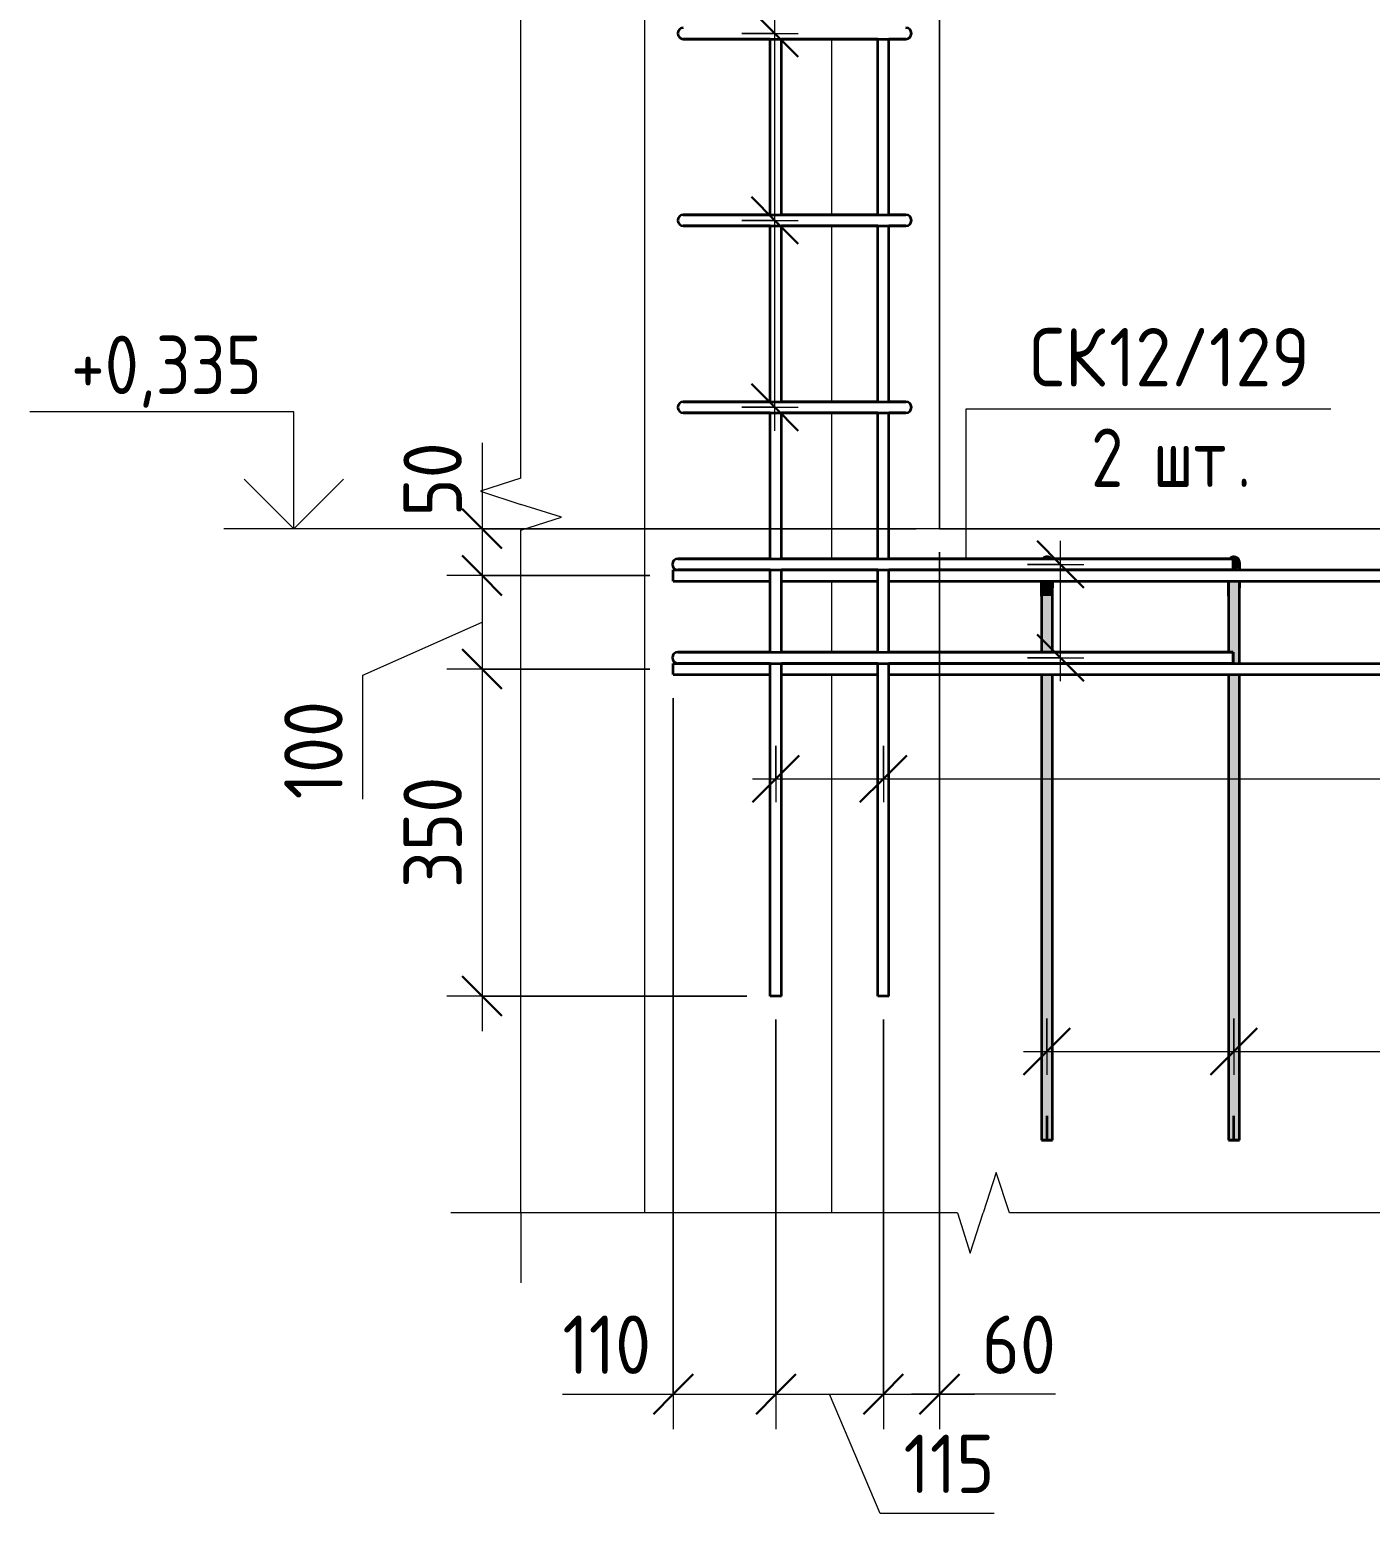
# Model space of a CAD drawing. Header units: millimetres. Extents: x -39853 to 12393, y -4903 to 80275.
# Drawn here: x 5682 to 7116, y -718 to 869 of the extents above; entities that cross this region are included whole.
import ezdxf

# ---------------------------------------------------------------- set-up
doc = ezdxf.new("R2010")
doc.units = ezdxf.units.MM
for name, color, linetype, lineweight in [('AA_Dim', 7, 'Continuous', 9), ('AA_Dim-25', 7, 'Continuous', 9), ('AA_Oformlenie', 7, 'Continuous', 9), ('AA_Vinoska', 7, 'Continuous', 9), ('AA_Visotnaya otmetka', 7, 'Continuous', 9), ('AF_Okno', 7, 'Continuous', 20), ('AF_Stena_Опалубка', 253, 'Continuous', 20), ('KR_Armatura_Tonkie', 7, 'Continuous', 20)]:
    doc.layers.add(name, color=color, linetype=linetype, lineweight=lineweight)
doc.styles.add('ISOCPEUR_6', font='isocpeur.ttf', dxfattribs={"width": 0.9, "height": 62.5})
doc.styles.add('ISOCPEUR_7', font='isocpeur.ttf', dxfattribs={"width": 0.8, "height": 62.5})
doc.styles.add('ISOCPEUR_8', font='isocpeur.ttf', dxfattribs={"width": 0.85, "height": 62.5})
doc.dimstyles.new('05_Округл_5мм__прозр__2', dxfattribs={"dimscale": 304.8, "dimtxt": 62.248823, "dimasz": 0.139436, "dimexe": 0.123031, "dimexo": 0.082021, "dimgap": 0.008202, "dimtad": 1, "dimdec": 0, "dimrnd": 5, "dimdsep": 46, "dimtxsty": 'ISOCPEUR_6', "dimblk1": 'OBLIQUE', "dimblk2": 'OBLIQUE', "dimsah": 1, "dimcen": 0.09, "dimdle": 0.123031, "dimazin": 0, "dimtfac": 1, "dimtdec": 4, "dimtix": 1, "dimtmove": 1, "dimatfit": 3, "dimfxl": 1, "dimtvp": 1, "dimtolj": 1, "dimtzin": 0, "dimlwd": 18, "dimlwe": 18, "dimarcsym": 2})
doc.dimstyles.new('05_Округл_5мм__прозр__3', dxfattribs={"dimscale": 304.8, "dimtxt": 62.248823, "dimasz": 0.139436, "dimexe": 0.123031, "dimexo": 0.082021, "dimgap": 0.008202, "dimtad": 1, "dimdec": 0, "dimrnd": 5, "dimdsep": 46, "dimtxsty": 'ISOCPEUR_6', "dimblk1": 'OBLIQUE', "dimblk2": 'OBLIQUE', "dimsah": 1, "dimcen": 0.09, "dimdle": 0.123031, "dimazin": 0, "dimtfac": 1, "dimtdec": 4, "dimtix": 1, "dimtmove": 0, "dimatfit": 3, "dimfxl": 1, "dimtvp": 1, "dimtolj": 1, "dimtzin": 0, "dimlwd": 18, "dimlwe": 18, "dimarcsym": 2})
doc.dimstyles.new('10_Раскладка_арматуры_с_засечками', dxfattribs={"dimscale": 304.8, "dimtxt": 0.18, "dimasz": 0.164042, "dimexe": 0.082021, "dimexo": 0, "dimgap": 0, "dimtad": 1, "dimdec": 3, "dimrnd": 0.001, "dimdsep": 46, "dimtxsty": 'ISOCPEUR_7', "dimblk1": 'OBLIQUE', "dimblk2": 'OBLIQUE', "dimsah": 1, "dimcen": 0.09, "dimdle": 0.082021, "dimazin": 0, "dimtfac": 1, "dimtdec": 4, "dimtix": 1, "dimtmove": 0, "dimatfit": 3, "dimfxl": 1, "dimtvp": 1, "dimtolj": 1, "dimtzin": 0, "dimlwd": 18, "dimlwe": 18, "dimarcsym": 2})
doc.dimstyles.new('10_Раскладка_арматуры_с_засечками_4', dxfattribs={"dimscale": 304.8, "dimtxt": 0.18, "dimasz": 0.164042, "dimexe": 0.082021, "dimexo": 0, "dimgap": 0, "dimtad": 1, "dimdec": 3, "dimrnd": 0.001, "dimdsep": 46, "dimtxsty": 'ISOCPEUR_6', "dimblk1": 'OBLIQUE', "dimblk2": 'OBLIQUE', "dimsah": 1, "dimcen": 0.09, "dimdle": 0.082021, "dimazin": 0, "dimtfac": 1, "dimtdec": 4, "dimtix": 1, "dimtmove": 0, "dimatfit": 3, "dimfxl": 1, "dimtvp": 1, "dimtolj": 1, "dimtzin": 0, "dimlwd": 18, "dimlwe": 18, "dimarcsym": 2})

# ---------------------------------------------------------------- blocks, each defined once
blk = doc.blocks.new('231_Отверстие прямоугольное в стене _Окно_Стена_ - Отверстие прямоугольное с обрамлением-4186362-Схема обрамления отверстия в стене 1230х1530')
at = {"layer": 'AF_Okno', "lineweight": 9}
for p, q in [((78348.956293, 1619), (77364.956293, 1865)), ((78594.956293, 335), (78348.956293, 1619))]:
    blk.add_line(p, q, dxfattribs=at)
blk = doc.blocks.new('350_Стержень П торец СК-СГ _НесАрм_РабПлоск_ - 350_Стержень П торец СК-СГ _НесАрм_РабПлоск_-V17-Схема обрамления отверстия в стене 1230х1530')
at = {"layer": 'KR_Armatura_Tonkie', "lineweight": 35}
blk.add_hatch(color=256, dxfattribs=at).paths.add_polyline_path([(77680, 293), (77681.5, 293.2), (77683.5, 294.2), (77684.2, 294.8), (77685.2, 296), (77685.8, 297.4), (77686, 299), (77685.6, 300.9), (77685.2, 302), (77684.2, 303.2), (77683, 304.2), (77681.5, 304.8), (77680, 305), (77678.4, 304.8), (77677, 304.2), (77675.5, 303), (77679.2, 303), (77679.2, 293.1)])
h = blk.add_hatch(color=256, dxfattribs=at)
h.paths.add_polyline_path([(77675.5, 263), (77680, 263), (77680, 279), (77674.2, 279), (77674.3, 275.4), (77674.2, 263), (77674.8, 263)])
h.paths.add_polyline_path([(77680, 291), (77680, 293), (77679.2, 292.9), (77679.2, 291)])
h = blk.add_hatch(color=256, dxfattribs=at)
h.paths.add_polyline_path([(77680, 263), (77686, 263), (77685.7, 275.4), (77685.3, 279), (77680, 279), (77680, 269.3)])
h.paths.add_polyline_path([(77685.6, 291), (77685.9, 291), (77685.8, 297.4), (77684.6, 295.3), (77683.5, 294.2), (77683, 293.8), (77680.6, 293.1), (77680, 293), (77680, 291), (77685.3, 291)])
h = blk.add_hatch(color=256, dxfattribs=at)
h.paths.add_polyline_path([(77685.8, 273.3), (77685.7, 279), (77685.7, 275.4)])
h.paths.add_polyline_path([(77685.9, 291), (77685.9, 291), (77685.9, 292.1)])
h = blk.add_hatch(color=256, dxfattribs=at)
h.paths.add_polyline_path([(77680, -318.9), (77680, 179), (77674, 179), (77674.2, -318.9), (77678.4, -318.9)])
h.paths.add_polyline_path([(77679.2, 191), (77680, 191), (77680, 263), (77674, 263), (77674.2, 203), (77679.2, 203)])
h = blk.add_hatch(color=256, dxfattribs=at)
h.paths.add_polyline_path([(77680, -318.9), (77686, -318.9), (77685.8, 179), (77680, 179), (77680, -290.4)])
h.paths.add_polyline_path([(77684.3, 191), (77686, 191), (77685.8, 263), (77680, 263), (77680.1, 191), (77684.2, 191)])
at = {"layer": 'AA_Oformlenie'}
for start, end in [(90, 135), (270, 90), (262.7556, 270)]:
    blk.add_arc((77680, 299), 6, start, end, dxfattribs=at)
at = {"layer": 'KR_Armatura_Tonkie', "lineweight": 35}
for p, q in [((77686, 279), (77686, 271.7)), ((77674, 263), (77674, 203)), ((77686, 191), (77686, 263)), ((77674, 179), (77674, -318.9)), ((77686, -318.9), (77686, 179)), ((77680, -318.9), (77680, -292.9)), ((77680, -318.9), (77680, -292.9)), ((77680, -318.9), (77674, -318.9)), ((77680, -318.9), (77674.2, -318.9)), ((77674.2, -318.9), (77680, -318.9)), ((77674.2, -318.9), (77680, -318.9)), ((77680, -318.9), (77685.8, -318.9)), ((77685.8, -318.9), (77680, -318.9)), ((77680, -318.9), (77685.8, -318.9)), ((77686, -318.9), (77680, -318.9))]:
    blk.add_line(p, q, dxfattribs=at)
at = {"layer": 'KR_Armatura_Tonkie', "lineweight": 35, "flags": 128}
for points in [[(77686, 299), (77686, 297), (77686, 291.4), (77686, 291)], [(77686, 291), (77686, 293.2), (77686, 297.9), (77686, 299)], [(77674, 263), (77674, 274.7), (77674, 279)], [(77674, 279), (77674, 271.7), (77674, 263)], [(77686, 263), (77686, 274.7), (77686, 279)]]:
    blk.add_lwpolyline(points, dxfattribs=at)
at = {"layer": 'KR_Armatura_Tonkie', "lineweight": 35}
for start, end in [(90, 130), (261.3397, 90)]:
    blk.add_arc((77680, 299), 6, start, end, dxfattribs=at)
blk = doc.blocks.new('350_Стержень П торец СК-СГ _НесАрм_РабПлоск_ - 350_Стержень П торец СК-СГ _НесАрм_РабПлоск_-V22-Схема обрамления отверстия в стене 1230х1530')
at = {"layer": 'KR_Armatura_Tonkie', "lineweight": 35}
for points in [[(77481.5, 303), (77484.2, 303.2), (77483, 304.2), (77481.5, 304.8), (77480, 305), (77478.4, 304.8), (77477, 304.2), (77475.5, 303), (77476.6, 303)], [(77478.4, 263), (77480, 263), (77480, 279), (77474.2, 279), (77474.3, 275.4), (77474.2, 263), (77477, 263)], [(77481.5, 263), (77486, 263), (77485.7, 275.4), (77485.3, 279), (77480, 279), (77480, 263)], [(77485.8, 273.3), (77485.7, 279), (77485.7, 275.4), (77485.8, 273.9)]]:
    blk.add_hatch(color=256, dxfattribs=at).paths.add_polyline_path(points)
h = blk.add_hatch(color=256, dxfattribs=at)
h.paths.add_polyline_path([(77480, -318.9), (77480, 179), (77474, 179), (77474.2, -318.9), (77478.4, -318.9)])
h.paths.add_polyline_path([(77480, 203), (77480, 263), (77474, 263), (77474.2, 203), (77478.6, 203)])
h = blk.add_hatch(color=256, dxfattribs=at)
h.paths.add_polyline_path([(77480, -318.9), (77486, -318.9), (77485.8, 179), (77480, 179), (77480, -290.4)])
h.paths.add_polyline_path([(77480, 203), (77486, 203), (77485.8, 263), (77480, 263), (77480, 207.1)])
at = {"layer": 'AA_Oformlenie'}
for start, end in [(90, 135), (45, 90)]:
    blk.add_arc((77480, 299), 6, start, end, dxfattribs=at)
at = {"layer": 'KR_Armatura_Tonkie', "lineweight": 35}
for p, q in [((77486, 279), (77486, 271.7)), ((77474, 263), (77474, 203)), ((77486, 203), (77486, 263)), ((77474, 179), (77474, -318.9)), ((77486, -318.9), (77486, 179)), ((77480, -318.9), (77480, -292.9)), ((77480, -318.9), (77480, -292.9)), ((77480, -318.9), (77474, -318.9)), ((77480, -318.9), (77474.2, -318.9)), ((77474.2, -318.9), (77480, -318.9)), ((77474.2, -318.9), (77480, -318.9)), ((77480, -318.9), (77485.8, -318.9)), ((77485.8, -318.9), (77480, -318.9)), ((77480, -318.9), (77485.8, -318.9)), ((77486, -318.9), (77480, -318.9))]:
    blk.add_line(p, q, dxfattribs=at)
at = {"layer": 'KR_Armatura_Tonkie', "lineweight": 35, "flags": 128}
for points in [[(77474, 263), (77474, 274.7), (77474, 279)], [(77474, 279), (77474, 271.7), (77474, 263)], [(77486, 263), (77486, 274.7), (77486, 279)]]:
    blk.add_lwpolyline(points, dxfattribs=at)
at = {"layer": 'KR_Armatura_Tonkie', "lineweight": 35}
for start, end in [(90, 130), (50, 90)]:
    blk.add_arc((77480, 299), 6, start, end, dxfattribs=at)
blk = doc.blocks.new('011_Прямоугольник обрыва _ЭлУзла_ - 011_Прямоугольник обрыва _ЭлУзла_-4184467-Схема обрамления отверстия в стене 1230х1530')
at = {"layer": 'AA_Oformlenie'}
for p, q in [((76917.3, 389.3), (76917.3, 1849.5)), ((76917.3, -396.8), (76917.3, 333.6)), ((77384.2, -396.8), (76917.3, -396.8)), ((78373, -396.8), (77439.8, -396.8))]:
    blk.add_line(p, q, dxfattribs=at)
blk = doc.blocks.new('DIMBLOCK161-Схема обрамления отверстия в стене 1230х1530')
at = {"layer": 'AA_Dim-25', "lineweight": 30}
for p, q in [((6479.2, 665), (6454.2, 690)), ((6479.2, 665), (6504.2, 640)), ((6479.2, 465), (6454.2, 490)), ((6479.2, 465), (6504.2, 440))]:
    blk.add_line(p, q, dxfattribs=at)
at = {"layer": 'AA_Dim-25', "lineweight": 18}
for p, q in [((6443.8, 665), (6504.2, 665)), ((6479.2, 665), (6443.8, 665)), ((6479.2, 440), (6479.2, 665)), ((6443.8, 465), (6504.2, 465)), ((6479.2, 465), (6443.8, 465))]:
    blk.add_line(p, q, dxfattribs=at)
blk = doc.blocks.new('_Oblique')
at = {"color": 0, "linetype": 'ByBlock', "lineweight": -2}
blk.add_line((-0.5, -0.5), (0.5, 0.5), dxfattribs=at)
blk = doc.blocks.new('DIMBLOCK162-Схема обрамления отверстия в стене 1230х1530')
at = {"layer": 'AA_Dim-25', "lineweight": 30}
for p, q in [((6479.2, 865), (6454.2, 890)), ((6479.2, 865), (6504.2, 840)), ((6479.2, 665), (6454.2, 690)), ((6479.2, 665), (6504.2, 640))]:
    blk.add_line(p, q, dxfattribs=at)
at = {"layer": 'AA_Dim-25', "lineweight": 18}
for p, q in [((6443.8, 865), (6504.2, 865)), ((6479.2, 865), (6443.8, 865)), ((6479.2, 665), (6479.2, 865)), ((6443.8, 665), (6504.2, 665)), ((6479.2, 665), (6443.8, 665))]:
    blk.add_line(p, q, dxfattribs=at)
blk = doc.blocks.new('DIMBLOCK163-Схема обрамления отверстия в стене 1230х1530')
at = {"layer": 'AA_Dim-25', "lineweight": 30}
for p, q in [((6479.2, 1065), (6454.2, 1090)), ((6479.2, 1065), (6504.2, 1040)), ((6479.2, 865), (6454.2, 890)), ((6479.2, 865), (6504.2, 840))]:
    blk.add_line(p, q, dxfattribs=at)
at = {"layer": 'AA_Dim-25', "lineweight": 18}
for p, q in [((6443.8, 1065), (6504.2, 1065)), ((6479.2, 1065), (6443.8, 1065)), ((6479.2, 865), (6479.2, 1065)), ((6443.8, 865), (6504.2, 865)), ((6479.2, 865), (6443.8, 865))]:
    blk.add_line(p, q, dxfattribs=at)
blk = doc.blocks.new('DIMBLOCK169-Схема обрамления отверстия в стене 1230х1530')
at = {"layer": 'AA_Dim-25', "lineweight": 18}
for p, q in [((6480.3, 102.7), (6480.3, 42.4)), ((6480.3, 67.4), (6480.3, 102.7)), ((6595.3, 102.7), (6595.3, 42.4)), ((6595.3, 67.4), (6595.3, 102.7)), ((6455.3, 67.4), (6595.3, 67.4))]:
    blk.add_line(p, q, dxfattribs=at)
at = {"layer": 'AA_Dim-25', "lineweight": 30}
for p, q in [((6480.3, 67.4), (6505.3, 92.4)), ((6595.3, 67.4), (6620.3, 92.4)), ((6480.3, 67.4), (6455.3, 42.4)), ((6595.3, 67.4), (6570.3, 42.4))]:
    blk.add_line(p, q, dxfattribs=at)
blk = doc.blocks.new('DIMBLOCK170-Схема обрамления отверстия в стене 1230х1530')
at = {"layer": 'AA_Dim-25', "lineweight": 18}
for p, q in [((6595.3, 102.7), (6595.3, 42.4)), ((6595.3, 67.4), (6595.3, 102.7)), ((7945.8, 102.7), (7945.8, 42.4)), ((7945.8, 67.4), (7945.8, 102.7)), ((6595.3, 67.4), (7945.8, 67.4))]:
    blk.add_line(p, q, dxfattribs=at)
at = {"layer": 'AA_Dim-25', "lineweight": 30}
for p, q in [((6595.3, 67.4), (6620.3, 92.4)), ((7945.8, 67.4), (7970.8, 92.4)), ((6595.3, 67.4), (6570.3, 42.4)), ((7945.8, 67.4), (7920.8, 42.4))]:
    blk.add_line(p, q, dxfattribs=at)
blk = doc.blocks.new('DIMBLOCK172-Схема обрамления отверстия в стене 1230х1530')
at = {"layer": 'AA_Dim-25', "lineweight": 18}
for p, q in [((6166, 427.1), (6166, 323.1)), ((6166, 372.5), (6166, 285)), ((6630.3, 335), (6128.5, 335)), ((6166, 335), (6630.3, 335)), ((6166, 323.1), (6166, 310)), ((6345.6, 285), (6128.5, 285)), ((6166, 285), (6345.6, 285))]:
    blk.add_line(p, q, dxfattribs=at)
at = {"layer": 'AA_Dim-25', "lineweight": 30}
for p, q in [((6166, 335), (6144.8, 356.3)), ((6166, 335), (6187.3, 313.8)), ((6166, 285), (6144.8, 306.3)), ((6166, 285), (6187.3, 263.8))]:
    blk.add_line(p, q, dxfattribs=at)
at = {"layer": 'AA_Dim-25', "color": 0, "lineweight": 18, "insert": (6081.9, 348.1), "char_height": 62.5, "width": 94.81, "attachment_point": 1, "rotation": 90, "line_spacing_factor": 1.149209, "style": 'ISOCPEUR_6'}
blk.add_mtext('50', dxfattribs=at)
blk = doc.blocks.new('DIMBLOCK173-Схема обрамления отверстия в стене 1230х1530')
at = {"layer": 'AA_Dim-25', "lineweight": 30}
for p, q in [((6166, 285), (6144.8, 306.3)), ((6166, 285), (6187.3, 263.8)), ((6166, 185), (6144.8, 206.3)), ((6166, 185), (6187.3, 163.8))]:
    blk.add_line(p, q, dxfattribs=at)
at = {"layer": 'AA_Dim-25', "lineweight": 18}
for p, q in [((6345.6, 285), (6128.5, 285)), ((6166, 285), (6166, 185)), ((6166, 285), (6345.6, 285)), ((6038.5, 178.4), (6166, 235)), ((6038.5, 45.6), (6038.5, 178.4)), ((6345.6, 185), (6128.5, 185)), ((6166, 185), (6345.6, 185))]:
    blk.add_line(p, q, dxfattribs=at)
at = {"layer": 'AA_Dim-25', "color": 0, "lineweight": 18, "insert": (5954.4, 45.6), "char_height": 62.5, "width": 129.286, "attachment_point": 1, "rotation": 90, "line_spacing_factor": 1.149209, "style": 'ISOCPEUR_6'}
blk.add_mtext('100', dxfattribs=at)
blk = doc.blocks.new('DIMBLOCK174-Схема обрамления отверстия в стене 1230х1530')
at = {"layer": 'AA_Dim-25', "lineweight": 30}
for p, q in [((6166, 185), (6144.8, 206.3)), ((6166, 185), (6187.3, 163.8)), ((6166, -165), (6144.8, -143.7)), ((6166, -165), (6187.3, -186.2))]:
    blk.add_line(p, q, dxfattribs=at)
at = {"layer": 'AA_Dim-25', "lineweight": 18}
for p, q in [((6345.6, 185), (6128.5, 185)), ((6166, 185), (6166, -202.5)), ((6166, 185), (6345.6, 185)), ((6449.3, -165), (6128.5, -165)), ((6166, -165), (6449.3, -165))]:
    blk.add_line(p, q, dxfattribs=at)
at = {"layer": 'AA_Dim-25', "color": 0, "lineweight": 18, "insert": (6081.9, -49.3), "char_height": 62.5, "width": 142.215, "attachment_point": 1, "rotation": 90, "line_spacing_factor": 1.149209, "style": 'ISOCPEUR_6'}
blk.add_mtext('350', dxfattribs=at)
blk = doc.blocks.new('DIMBLOCK175-Схема обрамления отверстия в стене 1230х1530')
at = {"layer": 'AA_Dim-25', "lineweight": 18}
for p, q in [((6370.6, 154), (6370.6, -628.3)), ((6370.6, -590.8), (6370.6, 154)), ((6480.3, -190), (6480.3, -628.3)), ((6480.3, -590.8), (6480.3, -190)), ((6252, -590.8), (6373.9, -590.8)), ((6333.1, -590.8), (6480.3, -590.8)), ((6373.9, -590.8), (6425.4, -590.8))]:
    blk.add_line(p, q, dxfattribs=at)
at = {"layer": 'AA_Dim-25', "lineweight": 30}
for p, q in [((6370.6, -590.8), (6391.8, -569.5)), ((6480.3, -590.8), (6501.6, -569.5)), ((6370.6, -590.8), (6349.3, -612)), ((6480.3, -590.8), (6459.1, -612))]:
    blk.add_line(p, q, dxfattribs=at)
at = {"layer": 'AA_Dim-25', "color": 0, "lineweight": 18, "insert": (6252, -506.6), "char_height": 62.5, "width": 116.357, "attachment_point": 1, "line_spacing_factor": 1.149209, "style": 'ISOCPEUR_6'}
blk.add_mtext('110', dxfattribs=at)
blk = doc.blocks.new('DIMBLOCK176-Схема обрамления отверстия в стене 1230х1530')
at = {"layer": 'AA_Dim-25', "lineweight": 18}
for p, q in [((6480.3, -190), (6480.3, -628.3)), ((6480.3, -590.8), (6480.3, -190)), ((6595.3, -190), (6595.3, -628.3)), ((6595.3, -590.8), (6595.3, -190)), ((6480.3, -590.8), (6595.3, -590.8)), ((6591.9, -718.3), (6537.8, -590.8)), ((6713.8, -718.3), (6591.9, -718.3))]:
    blk.add_line(p, q, dxfattribs=at)
at = {"layer": 'AA_Dim-25', "lineweight": 30}
for p, q in [((6480.3, -590.8), (6501.6, -569.5)), ((6595.3, -590.8), (6616.6, -569.5)), ((6480.3, -590.8), (6459.1, -612)), ((6595.3, -590.8), (6574.1, -612))]:
    blk.add_line(p, q, dxfattribs=at)
at = {"layer": 'AA_Dim-25', "color": 0, "lineweight": 18, "insert": (6616.9, -634.1), "char_height": 62.5, "width": 116.357, "attachment_point": 1, "line_spacing_factor": 1.149209, "style": 'ISOCPEUR_6'}
blk.add_mtext('115', dxfattribs=at)
blk = doc.blocks.new('DIMBLOCK177-Схема обрамления отверстия в стене 1230х1530')
at = {"layer": 'AA_Dim-25', "lineweight": 18}
for p, q in [((6655.3, 310), (6655.3, -628.3)), ((6655.3, -590.8), (6655.3, 310)), ((6595.3, -190), (6595.3, -628.3)), ((6595.3, -590.8), (6595.3, -190)), ((6595.3, -590.8), (6692.8, -590.8)), ((6675.6, -590.8), (6625.3, -590.8)), ((6779.6, -590.8), (6675.6, -590.8))]:
    blk.add_line(p, q, dxfattribs=at)
at = {"layer": 'AA_Dim-25', "lineweight": 30}
for p, q in [((6595.3, -590.8), (6616.6, -569.5)), ((6655.3, -590.8), (6676.6, -569.5)), ((6595.3, -590.8), (6574.1, -612)), ((6655.3, -590.8), (6634.1, -612))]:
    blk.add_line(p, q, dxfattribs=at)
at = {"layer": 'AA_Dim-25', "color": 0, "lineweight": 18, "insert": (6700.6, -506.6), "char_height": 62.5, "width": 94.81, "attachment_point": 1, "line_spacing_factor": 1.149209, "style": 'ISOCPEUR_6'}
blk.add_mtext('60', dxfattribs=at)
blk = doc.blocks.new('DIMBLOCK181-Схема обрамления отверстия в стене 1230х1530')
at = {"layer": 'AA_Dim-25', "lineweight": 18}
for p, q in [((6770.3, -188.8), (6770.3, -249.1)), ((6770.3, -224.1), (6770.3, -188.8)), ((6970.3, -188.8), (6970.3, -249.1)), ((6970.3, -224.1), (6970.3, -188.8)), ((6745.3, -224.1), (6970.3, -224.1))]:
    blk.add_line(p, q, dxfattribs=at)
at = {"layer": 'AA_Dim-25', "lineweight": 30}
for p, q in [((6770.3, -224.1), (6795.3, -199.1)), ((6970.3, -224.1), (6995.3, -199.1)), ((6770.3, -224.1), (6745.3, -249.1)), ((6970.3, -224.1), (6945.3, -249.1))]:
    blk.add_line(p, q, dxfattribs=at)
blk = doc.blocks.new('DIMBLOCK182-Схема обрамления отверстия в стене 1230х1530')
at = {"layer": 'AA_Dim-25', "lineweight": 18}
for p, q in [((6970.3, -188.8), (6970.3, -249.1)), ((6970.3, -224.1), (6970.3, -188.8)), ((7170.3, -188.8), (7170.3, -249.1)), ((7170.3, -224.1), (7170.3, -188.8)), ((6970.3, -224.1), (7170.3, -224.1))]:
    blk.add_line(p, q, dxfattribs=at)
at = {"layer": 'AA_Dim-25', "lineweight": 30}
for p, q in [((6970.3, -224.1), (6995.3, -199.1)), ((7170.3, -224.1), (7195.3, -199.1)), ((6970.3, -224.1), (6945.3, -249.1)), ((7170.3, -224.1), (7145.3, -249.1))]:
    blk.add_line(p, q, dxfattribs=at)
blk = doc.blocks.new('042_М_Арматуры - Диам длина поз _ Комментарий-3662934-Схема обрамления отверстия в стене 1230х1530')
at = {"layer": 'AA_Vinoska'}
blk.add_line((78954.6, 67.4), (79304.6, 67.4), dxfattribs=at)
blk = doc.blocks.new('DIMBLOCK193-Схема обрамления отверстия в стене 1230х1530')
at = {"layer": 'AA_Dim-25', "lineweight": 30}
for p, q in [((6784.9, 297), (6759.9, 322)), ((6784.9, 297), (6809.9, 272)), ((6784.9, 197), (6759.9, 222)), ((6784.9, 197), (6809.9, 172))]:
    blk.add_line(p, q, dxfattribs=at)
at = {"layer": 'AA_Dim-25', "lineweight": 18}
for p, q in [((6784.9, 172), (6784.9, 322)), ((6749.6, 297), (6809.9, 297)), ((6784.9, 297), (6749.6, 297)), ((6749.6, 197), (6809.9, 197)), ((6784.9, 197), (6749.6, 197))]:
    blk.add_line(p, q, dxfattribs=at)
blk = doc.blocks.new('Высотные отметки - Стрелка вверх-400292-Схема обрамления отверстия в стене 1230х1530')
at = {"layer": 'AA_Vinoska'}
for p, q in [((76674.3, 460), (76391.8, 460)), ((76674.3, 335), (76674.3, 460)), ((76674.3, 335), (76621.2, 388)), ((76674.3, 335), (76727.3, 388)), ((76749.3, 335), (76599.3, 335))]:
    blk.add_line(p, q, dxfattribs=at)

msp = doc.modelspace()

# ---------------------------------------------------------------- linework, layer by layer
at = {"layer": 'AA_Vinoska'}
for p, q in [((6684.0165, 463.4681), (6723.9467, 463.4681)), ((6684.0165, 303.7473), (6684.0165, 463.4681)), ((6207.6194, 389.3003), (6164.2944, 375.2231)), ((6164.2944, 375.2231), (6207.6194, 361.1459)), ((6250.9207, 347.3959), (6207.6194, 361.1459)), ((6207.6194, 333.6459), (6250.9207, 347.3959)), ((6716.1227, -353.4804), (6702.0455, -396.8054)), ((6730.1999, -396.8054), (6716.1227, -353.4804)), ((6207.6194, -396.8054), (6132.6194, -396.8054)), ((6207.6194, -396.8054), (6207.6194, -471.8054)), ((6674.5455, -396.8054), (6688.2955, -440.1067)), ((6688.2955, -440.1067), (6702.0455, -396.8054))]:
    msp.add_line(p, q, dxfattribs=at)
at = {"layer": 'AA_Visotnaya otmetka'}
for q in [(5964.6266, 335), (6764.4188, 335)]:
    msp.add_line((6764.4188, 335), q, dxfattribs=at)
at = {"layer": 'AF_Stena_Опалубка'}
for p, q in [((6340.3238, -396.8054), (6340.3238, 2635)), ((6655.3238, 1865), (6655.3238, 335)), ((6655.3238, 335), (6655.3238, 1865)), ((6540.3238, 671), (6540.3238, 859)), ((6540.3238, 471), (6540.3238, 659)), ((6540.3238, 303), (6540.3238, 459)), ((6655.3238, 335), (7885.3238, 335)), ((7885.3238, 335), (6655.3238, 335)), ((6540.3238, 203), (6540.3238, 279)), ((6540.3238, -396.8054), (6540.3238, 179))]:
    msp.add_line(p, q, dxfattribs=at)
at = {"layer": 'KR_Armatura_Tonkie', "lineweight": 35}
for p, q in [((6417.3238, 859), (6381.3238, 859)), ((6381.3238, 859), (6417.3238, 859)), ((6474.3238, 859), (6417.3238, 859)), ((6417.3238, 859), (6583.3238, 859)), ((6474.3238, 671), (6474.3238, 859)), ((6474.3238, 671), (6474.3238, 859)), ((6583.3238, 859), (6486.3238, 859)), ((6486.3238, 671), (6486.3238, 859)), ((6486.3238, 671), (6486.3238, 859)), ((6520.7025, 859), (6557.868, 859)), ((6557.868, 859), (6619.3238, 859)), ((6589.3238, 859), (6571.6142, 859)), ((6589.3642, 859), (6583.3238, 859)), ((6583.3238, 859), (6608.7797, 859)), ((6589.3238, 671), (6589.3238, 859)), ((6589.3238, 671), (6589.3238, 859)), ((6619.3238, 859), (6601.3238, 859)), ((6608.7797, 859), (6601.3238, 859)), ((6601.3238, 671), (6601.3238, 859)), ((6601.3238, 671), (6601.3238, 859)), ((6608.7797, 859), (6608.7797, 859)), ((6417.3238, 671), (6381.3238, 671)), ((6381.3238, 671), (6417.3238, 671)), ((6474.3238, 671), (6417.3238, 671)), ((6417.3238, 671), (6583.3238, 671)), ((6583.3238, 671), (6486.3238, 671)), ((6520.7025, 671), (6557.868, 671)), ((6557.868, 671), (6619.3238, 671)), ((6589.3238, 671), (6571.6142, 671)), ((6589.3642, 671), (6583.3238, 671)), ((6583.3238, 671), (6619.3238, 671)), ((6619.3238, 671), (6601.3238, 671)), ((6608.7797, 671), (6601.3238, 671)), ((6619.3238, 671), (6608.7797, 671)), ((6417.3238, 659), (6381.3238, 659)), ((6381.3238, 659), (6417.3238, 659)), ((6474.3238, 659), (6417.3238, 659)), ((6417.3238, 659), (6583.3238, 659)), ((6474.3238, 471), (6474.3238, 659)), ((6474.3238, 471), (6474.3238, 659)), ((6583.3238, 659), (6486.3238, 659)), ((6486.3238, 471), (6486.3238, 659)), ((6486.3238, 471), (6486.3238, 659)), ((6520.7025, 659), (6557.868, 659)), ((6557.868, 659), (6619.3238, 659)), ((6589.3238, 659), (6571.6142, 659)), ((6589.3642, 659), (6583.3238, 659)), ((6583.3238, 659), (6608.7797, 659)), ((6589.3238, 471), (6589.3238, 659)), ((6589.3238, 471), (6589.3238, 659)), ((6619.3238, 659), (6601.3238, 659)), ((6608.7797, 659), (6601.3238, 659)), ((6601.3238, 471), (6601.3238, 659)), ((6601.3238, 471), (6601.3238, 659)), ((6608.7797, 659), (6608.7797, 659)), ((6417.3238, 471), (6381.3238, 471)), ((6381.3238, 471), (6417.3238, 471)), ((6474.3238, 471), (6417.3238, 471)), ((6417.3238, 471), (6583.3238, 471)), ((6583.3238, 471), (6486.3238, 471)), ((6520.7025, 471), (6557.868, 471)), ((6557.868, 471), (6619.3238, 471)), ((6589.3238, 471), (6571.6142, 471)), ((6589.3642, 471), (6583.3238, 471)), ((6583.3238, 471), (6619.3238, 471)), ((6619.3238, 471), (6601.3238, 471)), ((6608.7797, 471), (6601.3238, 471)), ((6619.3238, 471), (6608.7797, 471)), ((6417.3238, 459), (6381.3238, 459)), ((6381.3238, 459), (6417.3238, 459)), ((6474.3238, 459), (6417.3238, 459)), ((6417.3238, 459), (6583.3238, 459)), ((6474.3238, 303), (6474.3238, 459)), ((6474.3238, 303), (6474.3238, 459)), ((6583.3238, 459), (6486.3238, 459)), ((6486.3238, 303), (6486.3238, 459)), ((6486.3238, 303), (6486.3238, 459)), ((6520.7025, 459), (6557.868, 459)), ((6557.868, 459), (6619.3238, 459)), ((6589.3238, 459), (6571.6142, 459)), ((6589.3642, 459), (6583.3238, 459)), ((6583.3238, 459), (6608.7797, 459)), ((6589.3238, 303), (6589.3238, 459)), ((6589.3238, 303), (6589.3238, 459)), ((6619.3238, 459), (6601.3238, 459)), ((6608.7797, 459), (6601.3238, 459)), ((6601.3238, 303), (6601.3238, 459)), ((6601.3238, 303), (6601.3238, 459)), ((6608.7797, 459), (6608.7797, 459)), ((6411.5738, 303), (6375.5738, 303)), ((6375.5738, 303), (6411.5738, 303)), ((6474.3238, 303), (6411.5738, 303)), ((6411.5738, 303), (6969.5738, 303)), ((6589.3238, 303), (6486.3238, 303)), ((6969.5738, 303), (6601.3238, 303)), ((6969.5738, 303), (6969.5738, 291)), ((6969.5738, 291), (6969.5738, 303)), ((6370.5738, 291), (6474.3238, 291)), ((6370.5738, 279), (6370.5738, 291)), ((6370.5738, 291), (6474.3238, 291)), ((6370.5738, 279), (6370.5738, 291)), ((6411.5738, 291), (6375.5738, 291)), ((6375.5738, 291), (6411.5738, 291)), ((6474.3238, 291), (6411.5738, 291)), ((6411.5738, 291), (6969.5738, 291)), ((6474.3238, 203), (6474.3238, 291)), ((6486.3238, 291), (6589.3238, 291)), ((6486.3238, 291), (6589.3238, 291)), ((6486.3238, 203), (6486.3238, 291)), ((6589.3238, 291), (6486.3238, 291)), ((6589.3238, 203), (6589.3238, 291)), ((6601.3238, 203), (6601.3238, 291)), ((6601.3238, 291), (7939.8238, 291)), ((6601.3238, 291), (7939.8238, 291)), ((6969.5738, 291), (6601.3238, 291)), ((6370.5738, 279), (6474.3238, 279)), ((6370.5738, 279), (6474.3238, 279)), ((6474.3238, 203), (6474.3238, 279)), ((6486.3238, 279), (6589.3238, 279)), ((6486.3238, 279), (6589.3238, 279)), ((6486.3238, 203), (6486.3238, 279)), ((6589.3238, 203), (6589.3238, 279)), ((6601.3238, 203), (6601.3238, 279)), ((6601.3238, 279), (7939.8238, 279)), ((6601.3238, 279), (7939.8238, 279)), ((6370.5738, 191), (6474.3238, 191)), ((6370.5738, 179), (6370.5738, 191)), ((6370.5738, 191), (6474.3238, 191)), ((6370.5738, 179), (6370.5738, 191)), ((6411.5738, 203), (6375.5738, 203)), ((6375.5738, 203), (6411.5738, 203)), ((6411.5738, 191), (6375.5738, 191)), ((6375.5738, 191), (6411.5738, 191)), ((6474.3238, 203), (6411.5738, 203)), ((6411.5738, 203), (6969.5738, 203)), ((6474.3238, 191), (6411.5738, 191)), ((6411.5738, 191), (6969.5738, 191)), ((6474.3238, -165), (6474.3238, 191)), ((6589.3238, 203), (6486.3238, 203)), ((6486.3238, 191), (6589.3238, 191)), ((6486.3238, 191), (6589.3238, 191)), ((6486.3238, -165), (6486.3238, 191)), ((6589.3238, 191), (6486.3238, 191)), ((6589.3238, -165), (6589.3238, 191)), ((6969.5738, 203), (6601.3238, 203)), ((6601.3238, -165), (6601.3238, 191)), ((6601.3238, 191), (7939.8238, 191)), ((6601.3238, 191), (7939.8238, 191)), ((6969.5738, 191), (6601.3238, 191)), ((6969.5738, 203), (6969.5738, 191)), ((6969.5738, 191), (6969.5738, 203)), ((6370.5738, 179), (6474.3238, 179)), ((6370.5738, 179), (6474.3238, 179)), ((6474.3238, -165), (6474.3238, 179)), ((6486.3238, 179), (6589.3238, 179)), ((6486.3238, 179), (6589.3238, 179)), ((6486.3238, -165), (6486.3238, 179)), ((6589.3238, -165), (6589.3238, 179)), ((6601.3238, -165), (6601.3238, 179)), ((6601.3238, 179), (7939.8238, 179)), ((6601.3238, 179), (7939.8238, 179)), ((6486.3238, -165), (6474.3238, -165)), ((6486.3238, -165), (6474.3238, -165)), ((6601.3238, -165), (6589.3238, -165)), ((6601.3238, -165), (6589.3238, -165))]:
    msp.add_line(p, q, dxfattribs=at)
for centre, start, end in [((6381.3238, 865), 90, 270), ((6381.3238, 865), 90, 270), ((6619.3238, 865), 270, 90), ((6619.3238, 865), 270, 90), ((6619.3238, 865), 270, 90), ((6381.3238, 665), 90, 270), ((6381.3238, 665), 90, 270), ((6619.3238, 665), 270, 90), ((6619.3238, 665), 270, 90), ((6619.3238, 665), 270, 90), ((6381.3238, 465), 90, 270), ((6381.3238, 465), 90, 270), ((6619.3238, 465), 270, 90), ((6619.3238, 465), 270, 90), ((6619.3238, 465), 270, 90), ((6375.5738, 297), 90, 270), ((6375.5738, 297), 90, 270), ((6375.5738, 197), 90, 270), ((6375.5738, 197), 90, 270)]:
    msp.add_arc(centre, 6, start, end, dxfattribs=at)

# ---------------------------------------------------------------- block references
at = {"layer": 'AA_Oformlenie'}
msp.add_blockref('011_Прямоугольник обрыва _ЭлУзла_ - 011_Прямоугольник обрыва _ЭлУзла_-4184467-Схема обрамления отверстия в стене 1230х1530', (-70709.6324, 0), dxfattribs=at)
at = {"layer": 'AA_Vinoska'}
for name, p in [('042_М_Арматуры - Диам длина поз _ Комментарий-3662934-Схема обрамления отверстия в стене 1230х1530', (-72230.6548, 396.0797)), ('Высотные отметки - Стрелка вверх-400292-Схема обрамления отверстия в стене 1230х1530', (-70709.6324, 0))]:
    msp.add_blockref(name, p, dxfattribs=at)
at = {"layer": 'AF_Okno'}
msp.add_blockref('231_Отверстие прямоугольное в стене _Окно_Стена_ - Отверстие прямоугольное с обрамлением-4186362-Схема обрамления отверстия в стене 1230х1530', (-70709.6324, 0), dxfattribs=at)
at = {"layer": 'KR_Armatura_Tonkie', "lineweight": 35}
for name in ['350_Стержень П торец СК-СГ _НесАрм_РабПлоск_ - 350_Стержень П торец СК-СГ _НесАрм_РабПлоск_-V22-Схема обрамления отверстия в стене 1230х1530', '350_Стержень П торец СК-СГ _НесАрм_РабПлоск_ - 350_Стержень П торец СК-СГ _НесАрм_РабПлоск_-V17-Схема обрамления отверстия в стене 1230х1530']:
    msp.add_blockref(name, (-70709.6324, 0), dxfattribs=at)

# ---------------------------------------------------------------- texts
at = {"layer": 'AA_Vinoska', "char_height": 62.5, "attachment_point": 1}
for s, insert, width, style in [('СК', (6751.8127, 549.8207), 102.816422, 'ISOCPEUR_6'), ('12/129', (6836.6447, 549.8207), 263.354344, 'ISOCPEUR_6'), ('2 ', (6817.6877, 442.3443), 80.16875, 'ISOCPEUR_7'), ('шт', (6883.8335, 442.3443), 109.0295, 'ISOCPEUR_7'), ('\\fISOCPEUR|b0|i0|c204|p34|;\\W.8;.', (6973.7919, 442.3443), 17.637125, 'ISOCPEUR_7')]:
    msp.add_mtext(s, dxfattribs=dict(at, insert=insert, width=width, style=style))
at = {"layer": 'AA_Visotnaya otmetka', "insert": (5726.2901, 541.6535), "char_height": 62.5, "width": 242.007515, "attachment_point": 1, "line_spacing_factor": 1.149209, "style": 'ISOCPEUR_8'}
msp.add_mtext('+0,335', dxfattribs=at)

# ---------------------------------------------------------------- dimensions: what is measured, and where the dimension line sits
at = {"layer": 'AA_Dim', "lineweight": 18}
for base, p1, p2, dimstyle, override, picture, middle in [((6479.1619, 1065), (6443.8066, 865), (6443.8066, 1065), '10_Раскладка_арматуры_с_засечками', {"dimpost": '<>', "dimfxl": 200}, 'DIMBLOCK163-Схема обрамления отверстия в стене 1230х1530', (6447.9119, 965)), ((6479.1619, 865), (6443.8066, 665), (6443.8066, 865), '10_Раскладка_арматуры_с_засечками', {"dimpost": '<>', "dimfxl": 200}, 'DIMBLOCK162-Схема обрамления отверстия в стене 1230х1530', (6447.9119, 765)), ((6479.1619, 665), (6443.8066, 465), (6443.8066, 665), '10_Раскладка_арматуры_с_засечками', {"dimpost": '<>', "dimfxl": 200}, 'DIMBLOCK161-Схема обрамления отверстия в стене 1230х1530', (6447.9119, 565)), ((6784.93, 297), (6749.5746, 197), (6749.5746, 297), '10_Раскладка_арматуры_с_засечками', {"dimpost": '<>', "dimfxl": 100}, 'DIMBLOCK193-Схема обрамления отверстия в стене 1230х1530', (6753.68, 247)), ((6166.0249, -165), (6370.5738, 185), (6474.3238, -165), '05_Округл_5мм__прозр__3', {"dimpost": '<>', "dimfxl": 365.053506}, 'DIMBLOCK174-Схема обрамления отверстия в стене 1230х1530', (6132.2749, 10))]:
    dim = msp.add_linear_dim(base=base, p1=p1, p2=p2, angle=90, dimstyle=dimstyle, override=override, dxfattribs=at)
    dim.commit()
    dim.dimension.update_dxf_attribs({"geometry": picture, "text_midpoint": middle})
for base, p1, p2, override, picture, middle in [((6166.0249, 285), (6655.3238, 335), (6370.5738, 285), {"dimpost": '<>', "dimfxl": 289.10649}, 'DIMBLOCK172-Схема обрамления отверстия в стене 1230х1530', (6123.5381, 395.4946)), ((6166.0249, 185), (6370.5738, 285), (6370.5738, 185), {"dimpost": '<>', "dimfxl": 100}, 'DIMBLOCK173-Схема обрамления отверстия в стене 1230х1530', (5996.0381, 110.2921))]:
    dim = msp.add_linear_dim(base=base, p1=p1, p2=p2, angle=90, dimstyle='05_Округл_5мм__прозр__2', override=override, dxfattribs=at)
    dim.commit()
    dim.dimension.update_dxf_attribs({"geometry": picture, "text_midpoint": middle, "dimtype": 160, "text_rotation": 90})
for base, p1, p2, override, picture, middle in [((6655.3238, -590.7573), (6595.3238, -165), (6655.3238, 335), {"dimpost": '<>', "dimfxl": 503.587132}, 'DIMBLOCK177-Схема обрамления отверстия в стене 1230х1530', (6747.9923, -548.2705)), ((6480.3238, -590.7573), (6370.5738, 179), (6480.3238, -165), {"dimpost": '<>', "dimfxl": 361.083179}, 'DIMBLOCK175-Схема обрамления отверстия в стене 1230х1530', (6310.131, -548.2705)), ((6595.3238, -590.7573), (6480.3238, -165), (6595.3238, -165), {"dimpost": '<>', "dimfxl": 115}, 'DIMBLOCK176-Схема обрамления отверстия в стене 1230х1530', (6675.0463, -675.7705))]:
    dim = msp.add_linear_dim(base=base, p1=p1, p2=p2, dimstyle='05_Округл_5мм__прозр__2', override=override, dxfattribs=at)
    dim.commit()
    dim.dimension.update_dxf_attribs({"geometry": picture, "text_midpoint": middle, "dimtype": 160})
for base, p1, p2, dimstyle, override, picture, middle in [((6595.3238, 67.3772), (6480.3238, 102.7325), (6595.3238, 102.7325), '10_Раскладка_арматуры_с_засечками', {"dimpost": '<>', "dimfxl": 115}, 'DIMBLOCK169-Схема обрамления отверстия в стене 1230х1530', (6537.8238, 98.6272)), ((7945.8238, 67.3772), (6595.3238, 102.7325), (7945.8238, 102.7325), '10_Раскладка_арматуры_с_засечками', {"dimpost": '<>', "dimfxl": 1350.5}, 'DIMBLOCK170-Схема обрамления отверстия в стене 1230х1530', (7270.5738, 98.6272)), ((6970.3238, -224.1224), (6770.3238, -188.767), (6970.3238, -188.767), '10_Раскладка_арматуры_с_засечками_4', {"dimpost": '<>', "dimfxl": 200}, 'DIMBLOCK181-Схема обрамления отверстия в стене 1230х1530', (6870.3238, -192.8724)), ((7170.3238, -224.1224), (6970.3238, -188.767), (7170.3238, -188.767), '10_Раскладка_арматуры_с_засечками_4', {"dimpost": '<>', "dimfxl": 200}, 'DIMBLOCK182-Схема обрамления отверстия в стене 1230х1530', (7070.3238, -192.8724))]:
    dim = msp.add_linear_dim(base=base, p1=p1, p2=p2, dimstyle=dimstyle, override=override, dxfattribs=at)
    dim.commit()
    dim.dimension.update_dxf_attribs({"geometry": picture, "text_midpoint": middle})

doc.saveas('drawing.dxf')
